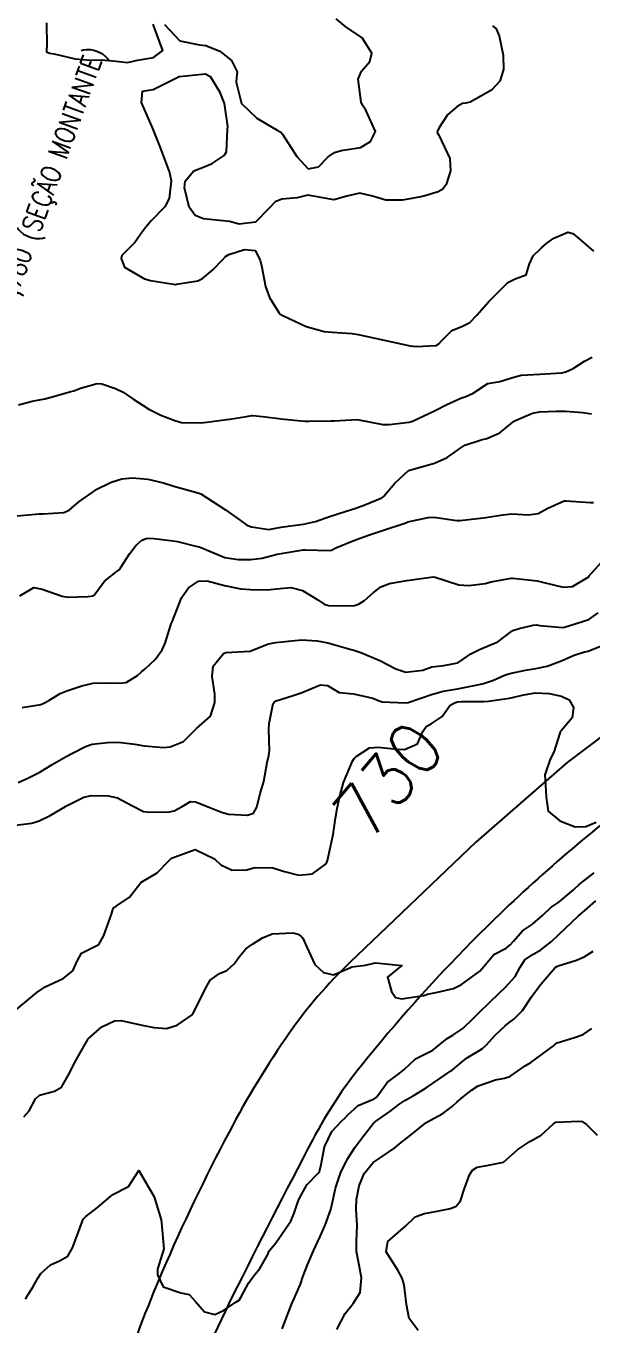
# Model space of a CAD drawing. Header units: metres. Extents: x 318500 to 325275, y 7408834 to 7428799.
# Drawn here: x 321787 to 321830.4, y 7416310.2 to 7416409.9 of the extents above; entities that cross this region are included whole.
import ezdxf
from ezdxf.enums import TextEntityAlignment as Align

# ---------------------------------------------------------------- set-up
doc = ezdxf.new("R2010")
doc.units = ezdxf.units.M
doc.header["$MEASUREMENT"] = 0
for name, color, linetype in [('Cotas', 45, 'Continuous'), ('Curvas de Nivel 1m', 11, 'Continuous'), ('Curvas de Nivel 5m', 15, 'Continuous'), ('Linha Férrea', 20, 'Continuous'), ('TEXTO', 45, 'Continuous'), ('Vias Primárias', 230, 'Continuous')]:
    doc.layers.add(name, color=color, linetype=linetype)
doc.styles.add('ROMANS', font='romans', dxfattribs={"height": 0.2})
doc.styles.add('Style-STANDARD', font='STANDARD.shx')

msp = doc.modelspace()

# ---------------------------------------------------------------- linework, layer by layer
at = {"layer": 'Curvas de Nivel 1m', "flags": 128}
for points, elevation in [([(321788.604, 7416410.134), (321788.627, 7416408.339), (321788.602, 7416408.133), (321788.601, 7416407.906), (321788.827, 7416407.821), (321789.193, 7416407.76), (321790.823, 7416407.375), (321791.997, 7416407.267), (321792.822, 7416407.29), (321793.95, 7416407.191), (321794.821, 7416407.106), (321795.598, 7416407.266), (321796.824, 7416407.479), (321797.546, 7416408.019), (321796.858, 7416409.892), (321796.807, 7416410.031)], 723), ([(321822.863, 7416409.908), (321823.145, 7416409.676), (321823.385, 7416409.139), (321823.695, 7416407.667), (321823.707, 7416406.555), (321823.43, 7416405.671), (321822.799, 7416404.963), (321821.141, 7416404.061), (321820.784, 7416403.975), (321820.552, 7416403.944), (321820.161, 7416403.716), (321819.416, 7416403.078), (321818.755, 7416402.061), (321818.65, 7416401.833), (321818.621, 7416401.732), (321818.656, 7416401.638), (321818.748, 7416401.523), (321819.601, 7416399.721), (321819.647, 7416398.79), (321819.307, 7416397.724), (321819.06, 7416397.361), (321818.691, 7416397.159), (321817.588, 7416396.845), (321816.683, 7416396.648), (321815.937, 7416396.515), (321814.681, 7416396.527), (321813.647, 7416396.839), (321812.689, 7416397.066), (321811.665, 7416396.846), (321810.681, 7416396.542), (321809.841, 7416396.694), (321808.685, 7416396.9), (321807.854, 7416396.707), (321806.681, 7416396.599), (321806.168, 7416396.408), (321805.707, 7416395.904), (321804.659, 7416394.837), (321803.413, 7416394.694), (321802.659, 7416394.882), (321801.639, 7416394.982), (321800.661, 7416395.093), (321800.038, 7416395.354), (321799.563, 7416395.987), (321799.212, 7416397.473), (321799.264, 7416397.992), (321799.917, 7416398.777), (321800.717, 7416399.075), (321801.342, 7416399.343), (321802.267, 7416399.955), (321802.439, 7416400.247), (321802.523, 7416401.952), (321802.528, 7416402.178), (321802.285, 7416403.955), (321801.951, 7416404.8), (321801.236, 7416405.966), (321800.812, 7416406.192), (321798.81, 7416406), (321797.479, 7416405.341), (321796.794, 7416404.995), (321795.966, 7416404.864), (321795.881, 7416404.039), (321796.75, 7416402.03), (321797.325, 7416400.61), (321797.545, 7416400.018), (321798.067, 7416398.652), (321798.19, 7416398.008), (321798.039, 7416396.65), (321797.706, 7416396.014), (321796.659, 7416394.932), (321796.226, 7416394.463), (321795.93, 7416394.037), (321795.397, 7416393.284), (321794.627, 7416392.521), (321794.396, 7416392.281), (321794.333, 7416392.054), (321794.61, 7416391.377), (321796.138, 7416390.493), (321796.595, 7416390.361), (321798.529, 7416390.063), (321798.591, 7416390.066), (321800.235, 7416390.336), (321800.598, 7416390.502), (321801.389, 7416391.181), (321802.129, 7416391.955), (321802.365, 7416392.212), (321802.626, 7416392.355), (321803.823, 7416392.741), (321804.631, 7416392.655), (321805.03, 7416391.914), (321805.147, 7416391.377), (321805.426, 7416389.907), (321805.73, 7416389.051), (321806.462, 7416387.892), (321806.568, 7416387.786), (321806.808, 7416387.645), (321808.555, 7416386.839), (321809.943, 7416386.455), (321810.548, 7416386.395), (321812.085, 7416386.278), (321812.546, 7416386.214), (321814.54, 7416385.79), (321816.534, 7416385.333), (321816.999, 7416385.287), (321818.535, 7416385.379), (321818.756, 7416385.508), (321818.947, 7416385.726), (321819.751, 7416386.519), (321820.557, 7416386.855), (321821.135, 7416387.128), (321821.668, 7416387.694), (321822.581, 7416388.756), (321823.498, 7416389.666), (321824.05, 7416390.206), (321824.602, 7416390.478), (321825.454, 7416390.795), (321825.713, 7416391.639), (321826.002, 7416392.264), (321826.639, 7416392.864), (321827.052, 7416393.216), (321827.573, 7416393.616), (321828.655, 7416394.08), (321829.032, 7416393.972), (321829.498, 7416393.587), (321830.636, 7416392.605)], 723), ([(321797.662, 7416410.018), (321798.841, 7416408.752), (321800.355, 7416408.46), (321800.837, 7416408.403), (321801.921, 7416407.959), (321802.823, 7416407.259), (321803.255, 7416406.384), (321803.211, 7416405.944), (321803.165, 7416405.585), (321803.597, 7416403.938), (321804.764, 7416402.821), (321806.332, 7416401.896), (321806.599, 7416401.743), (321806.747, 7416401.584), (321807.829, 7416399.879), (321808.716, 7416398.932), (321809.497, 7416399.08), (321810.256, 7416399.847), (321810.733, 7416400.188), (321811.244, 7416400.341), (321812.738, 7416400.579), (321813.508, 7416401.037), (321813.882, 7416401.799), (321813.148, 7416403.432), (321812.891, 7416403.809), (321812.784, 7416404.055), (321812.552, 7416405.814), (321812.816, 7416406.424), (321813.455, 7416407.172), (321813.592, 7416407.802), (321812.848, 7416408.994), (321811.597, 7416409.829), (321810.869, 7416410.457)], 723), ([(321786.47, 7416380.818), (321787.516, 7416381.103), (321788.477, 7416381.28), (321789.144, 7416381.46), (321790.486, 7416381.83), (321790.7, 7416381.894), (321791.22, 7416382.099), (321792.494, 7416382.461), (321792.856, 7416382.437), (321793.917, 7416382.059), (321794.486, 7416381.781), (321795.236, 7416381.285), (321796.467, 7416380.485), (321797.384, 7416380.016), (321798.454, 7416379.599), (321798.978, 7416379.466), (321800.452, 7416379.423), (321800.935, 7416379.483), (321802.456, 7416379.69), (321802.683, 7416379.72), (321803.959, 7416379.928), (321804.38, 7416380.003), (321804.461, 7416380.002), (321805.193, 7416379.909), (321806.458, 7416379.765), (321806.599, 7416379.748), (321808.455, 7416379.561), (321808.766, 7416379.555), (321810.456, 7416379.588), (321810.696, 7416379.597), (321812.458, 7416379.678), (321812.605, 7416379.661), (321814.453, 7416379.302), (321814.925, 7416379.311), (321816.456, 7416379.479), (321816.673, 7416379.541), (321817.113, 7416379.75), (321818.034, 7416380.169), (321818.47, 7416380.367), (321819.368, 7416380.83), (321820.484, 7416381.342), (321820.762, 7416381.43), (321821.389, 7416381.697), (321822.498, 7416382.46), (321823.426, 7416382.593), (321824.503, 7416382.942), (321825.069, 7416383.08), (321826.505, 7416383.163), (321828.183, 7416383.281), (321828.507, 7416383.346), (321829.073, 7416383.592), (321829.929, 7416384.169), (321830.523, 7416384.469)], 724), ([(321786.549, 7416366.156), (321787.624, 7416366.796), (321788.278, 7416366.659), (321789.818, 7416366.115), (321790.269, 7416366.048), (321791.81, 7416366.087), (321792.202, 7416366.15), (321792.272, 7416366.19), (321793.074, 7416367.283), (321794.034, 7416368.054), (321794.197, 7416368.156), (321794.304, 7416368.286), (321794.983, 7416369.38), (321795.507, 7416370.038), (321795.935, 7416370.433), (321796.335, 7416370.575), (321796.857, 7416370.544), (321798.334, 7416370.375), (321798.662, 7416370.324), (321800.072, 7416369.974), (321800.329, 7416369.919), (321800.415, 7416369.882), (321802.317, 7416369.09), (321803.319, 7416368.931), (321804.315, 7416368.94), (321805.173, 7416369.051), (321806.322, 7416369.346), (321806.777, 7416369.431), (321808.327, 7416369.679), (321808.502, 7416369.692), (321810.327, 7416369.631), (321810.503, 7416369.662), (321810.824, 7416369.833), (321812.336, 7416370.457), (321813.342, 7416370.798), (321814.343, 7416371.139), (321816.199, 7416371.762), (321816.309, 7416371.803), (321816.351, 7416371.818), (321817.934, 7416372.158), (321818.357, 7416372.19), (321820.132, 7416371.934), (321820.353, 7416371.922), (321821.942, 7416372.1), (321822.357, 7416372.15), (321823.65, 7416372.371), (321824.362, 7416372.446), (321825.642, 7416372.356), (321826.363, 7416372.473), (321827.121, 7416372.867), (321828.377, 7416373.432), (321828.526, 7416373.449), (321830.376, 7416373.304), (321830.627, 7416373.317)], 726), ([(321786.735, 7416357.578), (321788.165, 7416357.806), (321788.399, 7416357.896), (321788.776, 7416358.124), (321789.651, 7416358.639), (321790.177, 7416358.851), (321791.333, 7416359.244), (321792.184, 7416359.436), (321793.598, 7416359.472), (321794.184, 7416359.439), (321794.739, 7416359.49), (321795.603, 7416360.036), (321795.909, 7416360.319), (321796.198, 7416360.546), (321796.967, 7416361.26), (321797.493, 7416362.011), (321797.719, 7416362.516), (321798.197, 7416364.001), (321798.252, 7416364.161), (321798.98, 7416365.989), (321799.505, 7416366.759), (321800.29, 7416367.281), (321800.95, 7416367.304), (321802.285, 7416366.951), (321803.531, 7416366.681), (321804.281, 7416366.622), (321805.58, 7416366.601), (321806.282, 7416366.674), (321807.378, 7416366.785), (321808.28, 7416366.56), (321809.462, 7416365.852), (321809.927, 7416365.506), (321810.266, 7416365.401), (321811.831, 7416365.382), (321812.266, 7416365.404), (321812.572, 7416365.502), (321813.038, 7416365.802), (321813.695, 7416366.38), (321814.286, 7416366.832), (321814.963, 7416367.107), (321816.294, 7416367.338), (321816.672, 7416367.377), (321818.298, 7416367.602), (321818.45, 7416367.576), (321820.289, 7416366.989), (321821.05, 7416366.937), (321822.291, 7416367.107), (321822.754, 7416367.212), (321824.298, 7416367.507), (321824.441, 7416367.506), (321826.295, 7416367.293), (321826.711, 7416367.206), (321828.288, 7416366.826), (321829.011, 7416366.868), (321830.209, 7416367.571), (321830.259, 7416367.612), (321830.302, 7416367.681), (321831.196, 7416368.682)], 727), ([(321786.435, 7416351.805), (321787.185, 7416352.144), (321788.095, 7416352.618), (321789.033, 7416353.188), (321790.107, 7416353.817), (321790.657, 7416354.102), (321791.616, 7416354.589), (321792.12, 7416354.75), (321793.294, 7416354.891), (321794.123, 7416354.916), (321795.395, 7416354.763), (321796.119, 7416354.643), (321797.61, 7416354.515), (321798.118, 7416354.548), (321799.144, 7416354.966), (321800.14, 7416355.97), (321801.205, 7416356.908), (321801.548, 7416357.956), (321801.537, 7416358.596), (321801.344, 7416359.958), (321801.412, 7416360.748), (321802.217, 7416361.728), (321802.378, 7416361.788), (321804.22, 7416361.888), (321804.245, 7416361.894), (321804.308, 7416361.919), (321805.661, 7416362.466), (321806.23, 7416362.557), (321807.421, 7416362.69), (321808.233, 7416362.766), (321809.39, 7416362.695), (321810.23, 7416362.527), (321812.007, 7416362.029), (321812.222, 7416361.968), (321812.758, 7416361.805), (321814.211, 7416361.192), (321815.433, 7416360.54), (321816.198, 7416360.275), (321817.509, 7416360.432), (321818.204, 7416360.688), (321819.12, 7416360.808), (321820.209, 7416361.005), (321820.623, 7416361.295), (321821.214, 7416361.695), (321821.878, 7416362.032), (321822.227, 7416362.178), (321823.285, 7416362.614), (321824.246, 7416363.363), (321824.421, 7416363.475), (321824.909, 7416363.643), (321825.982, 7416363.904), (321826.253, 7416363.909), (321826.507, 7416363.88), (321828.251, 7416363.724), (321828.389, 7416363.735), (321830.258, 7416364.33), (321830.977, 7416364.849)], 728), ([(321786.035, 7416348.511), (321787.483, 7416348.694), (321788.041, 7416348.867), (321788.878, 7416349.287), (321790.058, 7416349.962), (321790.149, 7416350.018), (321790.295, 7416350.106), (321791.467, 7416350.691), (321792.071, 7416350.823), (321793.344, 7416350.788), (321794.069, 7416350.631), (321795.173, 7416350.039), (321796.053, 7416349.59), (321796.529, 7416349.547), (321798.053, 7416349.566), (321798.408, 7416349.642), (321799.031, 7416349.985), (321799.677, 7416350.364), (321800.066, 7416350.337), (321801.033, 7416349.96), (321802.054, 7416349.547), (321802.601, 7416349.393), (321804.051, 7416349.318), (321804.514, 7416349.452), (321804.758, 7416349.91), (321805.013, 7416350.969), (321805.295, 7416351.902), (321805.555, 7416353.349), (321805.676, 7416353.897), (321805.73, 7416354.281), (321805.696, 7416355.897), (321805.704, 7416356.339), (321806.019, 7416357.892), (321806.172, 7416358.048), (321807.555, 7416358.497), (321808.178, 7416358.713), (321809.659, 7416359.322), (321810.184, 7416359.257), (321811.089, 7416358.737), (321812.178, 7416358.611), (321813.68, 7416358.29), (321814.173, 7416358.075), (321814.403, 7416358.018), (321816.172, 7416357.933), (321816.378, 7416357.963), (321818.178, 7416358.578), (321819.074, 7416358.829), (321820.183, 7416359.02), (321821.834, 7416359.333), (321822.187, 7416359.416), (321822.944, 7416359.669), (321823.785, 7416360.068), (321824.198, 7416360.192), (321825.405, 7416360.435), (321826.204, 7416360.579), (321827.07, 7416360.755), (321828.214, 7416361.187), (321828.501, 7416361.31), (321829.145, 7416361.586), (321829.942, 7416361.856), (321830.225, 7416361.912), (321831.415, 7416362.376)], 729), ([(321786.877, 7416326.143), (321787.286, 7416326.597), (321787.761, 7416327.524), (321788.07, 7416327.821), (321789.216, 7416328.108), (321789.773, 7416328.433), (321790.377, 7416329.501), (321790.661, 7416330.091), (321791.065, 7416330.823), (321791.773, 7416332.08), (321791.794, 7416332.107), (321791.821, 7416332.131), (321792.852, 7416333.047), (321793.842, 7416333.528), (321794.345, 7416333.54), (321795.838, 7416333.214), (321796.843, 7416333.002), (321797.834, 7416332.935), (321798.651, 7416333.175), (321799.798, 7416333.971), (321799.851, 7416334.04), (321800.786, 7416335.956), (321801.184, 7416336.647), (321801.888, 7416337.151), (321802.45, 7416337.376), (321803.058, 7416337.928), (321803.404, 7416338.429), (321803.917, 7416339.046), (321804.42, 7416339.415), (321805.188, 7416339.901), (321805.933, 7416340.204), (321807.527, 7416340.281), (321807.933, 7416340.175), (321808.129, 7416340.064), (321808.302, 7416339.864), (321808.614, 7416339.165), (321809.221, 7416337.85), (321809.891, 7416337.217), (321810.666, 7416337.051), (321811.897, 7416337.587), (321812.054, 7416337.652), (321813.12, 7416337.798), (321813.754, 7416337.94), (321813.903, 7416337.966), (321815.9, 7416337.76), (321814.802, 7416336.861), (321815.105, 7416335.771), (321815.414, 7416335.313), (321815.865, 7416335.21), (321817.589, 7416335.456), (321817.868, 7416335.551), (321818.002, 7416335.595), (321818.635, 7416335.722), (321819.642, 7416335.944), (321819.874, 7416335.991), (321820.494, 7416336.316), (321821.895, 7416337.335), (321822.198, 7416337.676), (321822.975, 7416338.603), (321823.922, 7416339.092), (321824.233, 7416339.339), (321824.486, 7416339.644), (321825.162, 7416340.414), (321825.943, 7416340.951), (321826.729, 7416341.618), (321827.348, 7416342.22), (321827.965, 7416342.632), (321829.098, 7416343.583), (321829.544, 7416344.02), (321829.992, 7416344.342), (321830.681, 7416344.882)], 731), ([(321786.988, 7416312.138), (321787.198, 7416312.493), (321787.564, 7416313.057), (321787.944, 7416313.755), (321788.183, 7416314.121), (321788.918, 7416314.783), (321789.595, 7416315.096), (321790.24, 7416315.454), (321790.611, 7416316.09), (321790.886, 7416316.819), (321791.34, 7416318.083), (321791.433, 7416318.282), (321791.636, 7416318.492), (321792.536, 7416319.177), (321793.546, 7416320.052), (321793.602, 7416320.109), (321793.661, 7416320.149), (321794.896, 7416320.807), (321795.69, 7416322.02), (321796.872, 7416320.008), (321797.405, 7416318.231), (321797.435, 7416318.002), (321797.61, 7416316), (321797.14, 7416314.451), (321797.129, 7416314.005), (321797.566, 7416313.085), (321798.915, 7416312.624), (321799.558, 7416312.494), (321800.043, 7416311.963), (321800.755, 7416311.164), (321801.54, 7416310.962), (321802.192, 7416311.285), (321803.163, 7416311.924), (321803.405, 7416312.068), (321803.556, 7416312.323), (321804.112, 7416313.372), (321804.507, 7416313.906), (321804.986, 7416314.502), (321805.605, 7416315.572), (321805.694, 7416315.803), (321805.739, 7416315.888), (321806.212, 7416316.477), (321807.185, 7416317.867), (321807.367, 7416318.131), (321807.643, 7416318.746), (321807.923, 7416319.591), (321808.017, 7416319.856), (321808.602, 7416320.925), (321809.509, 7416321.842), (321809.587, 7416321.945), (321809.696, 7416322.481), (321809.968, 7416323.836), (321810.529, 7416325.027), (321811.257, 7416325.817), (321811.515, 7416326.042), (321811.747, 7416326.304), (321812.538, 7416327.018), (321813.766, 7416327.539), (321813.925, 7416327.621), (321814.056, 7416327.777), (321814.765, 7416328.785), (321815.788, 7416329.546), (321816.063, 7416329.756), (321816.956, 7416330.589), (321817.81, 7416331.035), (321818.271, 7416331.265), (321818.857, 7416331.72), (321819.393, 7416332.148), (321819.83, 7416332.41), (321820.6, 7416332.937), (321821.386, 7416333.687), (321821.855, 7416334.16), (321823.401, 7416335.657), (321823.877, 7416336.101), (321824.61, 7416336.922), (321825, 7416337.639), (321825.356, 7416338.188), (321825.914, 7416338.587), (321826.577, 7416338.964), (321827.386, 7416339.608), (321827.935, 7416340.128), (321829.462, 7416341.577), (321829.964, 7416341.991), (321830.796, 7416342.738)], 732), ([(321806.718, 7416309.872), (321807.434, 7416311.747), (321807.484, 7416311.861), (321807.503, 7416311.908), (321807.552, 7416312.009), (321808.125, 7416313.301), (321808.3, 7416313.853), (321808.656, 7416314.787), (321809.111, 7416315.845), (321809.263, 7416316.194), (321809.621, 7416316.956), (321810.015, 7416317.834), (321810.453, 7416319.023), (321810.631, 7416319.825), (321810.815, 7416320.68), (321811.19, 7416321.818), (321811.701, 7416322.871), (321812.3, 7416323.801), (321812.897, 7416324.618), (321813.738, 7416325.648), (321813.803, 7416325.715), (321813.886, 7416325.779), (321814.976, 7416326.543), (321815.761, 7416327.156), (321816.127, 7416327.392), (321816.78, 7416327.745), (321817.776, 7416328.379), (321819.711, 7416329.701), (321819.76, 7416329.731), (321819.791, 7416329.756), (321820.858, 7416330.641), (321821.813, 7416331.223), (321822.103, 7416331.388), (321822.404, 7416331.671), (321823.078, 7416332.415), (321823.842, 7416333.138), (321824.132, 7416333.361), (321824.504, 7416333.643), (321825.179, 7416334.314), (321825.867, 7416335.361), (321826.037, 7416335.627), (321826.617, 7416336.355), (321827.683, 7416337.603), (321827.809, 7416337.694), (321827.902, 7416337.737), (321829.316, 7416338.172), (321829.913, 7416338.434), (321830.61, 7416338.872)], 733), ([(321810.901, 7416309.819), (321811.542, 7416311.053), (321812.174, 7416311.801), (321812.692, 7416312.664), (321812.817, 7416313.791), (321812.62, 7416314.769), (321812.431, 7416315.798), (321812.425, 7416316.604), (321812.462, 7416317.798), (321812.398, 7416319.049), (321812.414, 7416319.799), (321812.625, 7416320.846), (321813.011, 7416321.79), (321813.699, 7416322.651), (321814.381, 7416323.096), (321815.364, 7416323.763), (321815.547, 7416323.927), (321815.715, 7416324.074), (321816.661, 7416324.811), (321817.739, 7416325.676), (321817.769, 7416325.701), (321817.817, 7416325.729), (321819.063, 7416326.398), (321819.759, 7416326.947), (321820.152, 7416327.309), (321820.617, 7416327.692), (321821.265, 7416328.195), (321821.778, 7416328.529), (321823.108, 7416328.985), (321823.785, 7416329.105), (321824.194, 7416329.238), (321824.778, 7416329.64), (321825.378, 7416330.053), (321825.8, 7416330.323), (321827.541, 7416331.604), (321827.69, 7416331.734), (321827.823, 7416331.817), (321829.171, 7416332.239), (321829.833, 7416332.464), (321830.488, 7416332.915)], 734)]:
    msp.add_lwpolyline(points, dxfattribs=dict(at, elevation=elevation))
at = {"layer": 'Curvas de Nivel 5m', "flags": 128}
for points, elevation in [([(321786.352, 7416372.282), (321788.056, 7416372.433), (321788.355, 7416372.442), (321789.935, 7416372.535), (321790.359, 7416372.73), (321791.092, 7416373.376), (321792.126, 7416374.084), (321792.274, 7416374.189), (321792.383, 7416374.274), (321793.584, 7416374.87), (321794.396, 7416375.119), (321795.225, 7416375.214), (321796.396, 7416375.097), (321797.587, 7416374.818), (321798.389, 7416374.58), (321800.326, 7416374.026), (321800.381, 7416374.01), (321800.459, 7416373.969), (321802.362, 7416372.759), (321803.508, 7416371.933), (321804.002, 7416371.581), (321804.345, 7416371.441), (321805.693, 7416371.25), (321806.345, 7416371.36), (321806.784, 7416371.447), (321808.348, 7416371.653), (321809.281, 7416371.856), (321810.066, 7416372.133), (321810.356, 7416372.234), (321811.557, 7416372.627), (321812.366, 7416372.87), (321813.05, 7416373.123), (321814.378, 7416373.684), (321814.448, 7416373.72), (321814.529, 7416373.788), (321815.373, 7416374.798), (321816.41, 7416375.76), (321818.416, 7416376.339), (321819.38, 7416376.761), (321820.428, 7416377.519), (321820.741, 7416377.705), (321821.997, 7416378.126), (321822.438, 7416378.238), (321823.439, 7416378.672), (321824.458, 7416379.496), (321824.542, 7416379.566), (321824.691, 7416379.648), (321825.934, 7416380.17), (321826.47, 7416380.274), (321827.757, 7416380.324), (321828.471, 7416380.324), (321829.816, 7416380.233), (321830.468, 7416380.121)], 725), ([(321786.011, 7416334.158), (321787.866, 7416335.698), (321788.518, 7416336.12), (321789.88, 7416336.768), (321790.637, 7416337.344), (321790.957, 7416338.089), (321791.286, 7416338.709), (321791.914, 7416339.021), (321792.62, 7416339.369), (321793, 7416340.064), (321793.592, 7416341.701), (321793.696, 7416342.054), (321793.778, 7416342.228), (321793.954, 7416342.327), (321794.995, 7416343.005), (321795.786, 7416344.023), (321795.863, 7416344.141), (321795.983, 7416344.224), (321797.119, 7416344.887), (321798.007, 7416345.798), (321798.096, 7416345.911), (321798.2, 7416345.997), (321800.017, 7416346.666), (321801.512, 7416345.955), (321802.003, 7416345.492), (321802.861, 7416345.073), (321803.998, 7416345.11), (321804.62, 7416345.292), (321806.001, 7416345.258), (321806.885, 7416344.993), (321807.993, 7416344.71), (321809.039, 7416344.81), (321810.005, 7416345.523), (321810.135, 7416345.711), (321810.19, 7416345.837), (321810.242, 7416346.066), (321810.628, 7416347.831), (321810.806, 7416349.072), (321810.924, 7416349.827), (321811.131, 7416350.767), (321811.421, 7416351.82), (321812.106, 7416353.447), (321812.249, 7416353.668), (321812.384, 7416353.807), (321813.429, 7416354.488), (321814.121, 7416354.522), (321815.525, 7416354.363), (321816.119, 7416354.36), (321817.094, 7416354.777), (321817.516, 7416355.739), (321817.776, 7416356.105), (321818.149, 7416356.319), (321819.005, 7416356.874), (321819.594, 7416357.716), (321819.942, 7416357.943), (321820.173, 7416357.997), (321820.492, 7416358.024), (321822.174, 7416358.043), (321822.56, 7416358.061), (321824.176, 7416358.28), (321825.273, 7416358.545), (321826.181, 7416358.71), (321827.224, 7416358.658), (321828.178, 7416358.437), (321828.76, 7416358.175), (321829.088, 7416357.586), (321828.975, 7416356.77), (321828.143, 7416355.773), (321828.065, 7416355.677), (321828.036, 7416355.602), (321827.584, 7416354.142), (321827.298, 7416353.612), (321826.889, 7416352.409), (321826.926, 7416351.617), (321827, 7416350.692), (321827.139, 7416349.614), (321828.049, 7416348.869), (321829.208, 7416348.417), (321830.043, 7416348.449), (321830.842, 7416348.768)], 730), ([(321817.145, 7416309.736), (321816.456, 7416310.663), (321816.254, 7416311.749), (321816.08, 7416313.245), (321815.94, 7416313.755), (321815.589, 7416314.361), (321814.694, 7416315.769), (321814.824, 7416316.562), (321815.625, 7416317.276), (321816.186, 7416317.752), (321816.92, 7416318.461), (321817.645, 7416318.729), (321818.484, 7416318.881), (321819.651, 7416319.103), (321820.069, 7416319.28), (321820.409, 7416319.693), (321820.723, 7416320.641), (321821.097, 7416321.686), (321821.329, 7416322.048), (321821.696, 7416322.277), (321822.441, 7416322.413), (321823.7, 7416322.671), (321824.802, 7416323.634), (321825.726, 7416324.254), (321826.6, 7416324.742), (321827.561, 7416325.602), (321827.648, 7416325.695), (321827.742, 7416325.742), (321829.5, 7416325.817), (321829.743, 7416325.776), (321830.09, 7416325.566), (321830.915, 7416324.741)], 735)]:
    msp.add_lwpolyline(points, dxfattribs=dict(at, elevation=elevation))
at = {"layer": 'Linha Férrea'}
for points in [[(321801.996, 7416472.124, -0.01056), (321778.562, 7416402.785, 0.003825), (321753.427, 7416335.229, 0.009891), (321731.998, 7416274.984), (321714.19, 7416219.513, -0.023962), (321655.044, 7416039.283), (321642.82, 7416007.304), (321613.083, 7415933.23), (321568.988, 7415825.437), (321540.974, 7415754.447), (321517.665, 7415694.407), (321499.441, 7415649.202), (321470.312, 7415575.877, -0.021199), (321451.089, 7415534.053, -0.062911), (321383.346, 7415430.521, -0.034735), (321333.565, 7415379.837, -0.029004), (321269.949, 7415330.444), (321232.205, 7415304.051, 0.005656), (321177.936, 7415264.887, 0.018731), (321134.029, 7415229.838, 0.055667), (321051.084, 7415139.412, 0.029861), (321000.142, 7415057.355), (320958.652, 7414980.458)], [(321470.312, 7415575.877), (321499.441, 7415649.202), (321517.665, 7415694.407), (321540.974, 7415754.447), (321568.988, 7415825.437), (321613.083, 7415933.23), (321642.82, 7416007.304), (321655.044, 7416039.283, 0.023962), (321714.19, 7416219.513), (321731.998, 7416274.984, -0.009891), (321753.427, 7416335.229, -0.003825), (321778.562, 7416402.785, 0.01056), (321801.996, 7416472.124)]]:
    msp.add_lwpolyline(points, format="xyb", dxfattribs=at)
at = {"layer": 'Vias Primárias'}
for points in [[(321911.94, 7416415.682), (321909.15, 7416407.22), (321907.144, 7416400.599, 0.029543), (321906.346, 7416397.262, -0.077353), (321903.997, 7416390.411, -0.059212), (321902.538, 7416388.293, -0.003769), (321899.642, 7416385.048, -0.070266), (321892.907, 7416379.443, -0.053091), (321879.575, 7416373.039, 0.001018), (321860.18, 7416366.098, 0.023223), (321854.023, 7416363.551, 0.03639), (321844.555, 7416358.238, 0.017771), (321833.282, 7416350.195, 0.034188), (321821.261, 7416339.577, 0.025023), (321812.818, 7416330.121, 0.048721), (321809.056, 7416324.397, 0.005294), (321802.904, 7416312.39, 0.030878), (321798.801, 7416302.717, 0.029912)], [(321906.412, 7416413.701), (321904.001, 7416400.846), (321902.969, 7416398.049), (321898.969, 7416391.768), (321892.645, 7416386.006), (321887.187, 7416382.915), (321867.572, 7416374.785), (321843.92, 7416364.214), (321836.302, 7416359.173), (321828.604, 7416353.362), (321821.593, 7416347.245), (321811.92, 7416338.005, 0.049802), (321807.275, 7416332.587, 0.030648), (321802.628, 7416324.972, 0.020028), (321797.506, 7416314.276, 0.02399), (321794.28, 7416305.671, -0.002826), (321791.055, 7416295.815), (321785.508, 7416280.039)]]:
    msp.add_lwpolyline(points, format="xyb", dxfattribs=at)

# ---------------------------------------------------------------- texts
at = {"layer": 'Cotas', "style": 'Style-STANDARD'}
msp.add_text('730', height=4, rotation=49.92177, dxfattribs=at).set_placement((321814.866, 7416352.037, 730), align=Align.MIDDLE_CENTER)
at = {"layer": 'TEXTO', "style": 'ROMANS', "width": 0.8}
msp.add_text('Fundo=720,780 (SEÇÃO MONTANTE)', height=1.5, rotation=70.11125, dxfattribs=at).set_placement((321783.186, 7416380.428))

doc.saveas('drawing.dxf')
